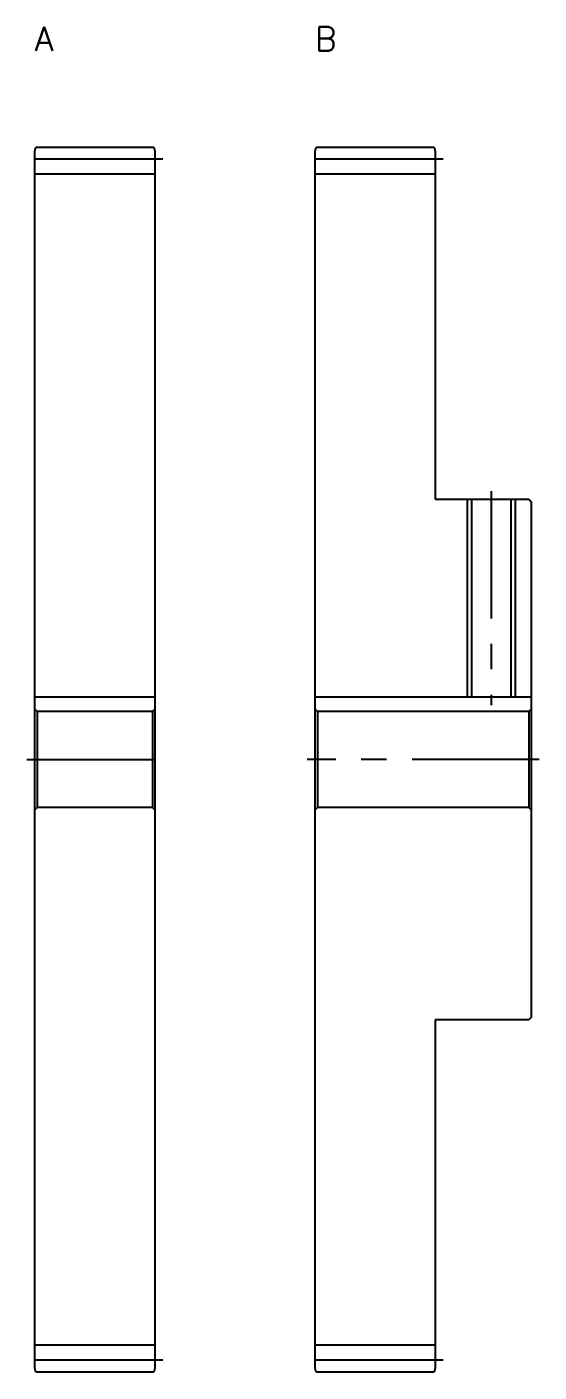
# Model space of a CAD drawing. Extents: x -1 to 236, y -13 to 178.
# Drawn here: x 172 to 236, y 10 to 178 of the extents above; entities that cross this region are included whole.
import ezdxf

# ---------------------------------------------------------------- set-up
doc = ezdxf.new("R2010")
doc.units = 0
doc.header["$LTSCALE"] = 0.5
doc.linetypes.add('CENTER', pattern=[50.8, 31.75, -6.35, 6.35, -6.35])
for name, color, linetype in [('MSM_CENTER', 1, 'CENTER'), ('MSM_CONTINUOUS', 7, 'CONTINUOUS'), ('MSM_NARROW', 5, 'CONTINUOUS'), ('MSM_PART_NUMBER', 7, 'CONTINUOUS')]:
    doc.layers.add(name, color=color, linetype=linetype)
doc.styles.get("Standard").update_dxf_attribs({"font": 'txt.shx', "height": 2, "bigfont": 'bigfont.shx'})

# ---------------------------------------------------------------- blocks, each defined once
blk = doc.blocks.new('*U6')
at = {"layer": 'MSM_PART_NUMBER'}
blk.add_text('A', height=3, dxfattribs=at).set_placement((173, 175))
blk = doc.blocks.new('*U7')
at = {"layer": 'MSM_PART_NUMBER'}
blk.add_text('B', height=3, dxfattribs=at).set_placement((208, 175))

msp = doc.modelspace()

# ---------------------------------------------------------------- linework, layer by layer
at = {"layer": 'MSM_CENTER'}
for p, q in [((189, 161.5), (172, 161.5)), ((224, 161.5), (207, 161.5)), ((230, 120), (230, 93.3)), ((172, 86.5), (189, 86.5)), ((236, 86.5), (207, 86.5)), ((189, 11.5), (172, 11.5)), ((224, 11.5), (207, 11.5))]:
    msp.add_line(p, q, dxfattribs=at)
at = {"layer": 'MSM_CONTINUOUS'}
for p, q in [((173, 162.5), (173.13, 163)), ((173.13, 163), (187.87, 163)), ((187.87, 163), (188, 162.5)), ((208, 162.5), (208.13, 163)), ((208.13, 163), (222.87, 163)), ((222.87, 163), (223, 162.5)), ((173, 10.5), (173, 162.5)), ((188, 162.5), (188, 10.5)), ((208, 10.5), (208, 162.5)), ((223, 162.5), (223, 119)), ((188, 159.62), (173, 159.62)), ((223, 159.62), (208, 159.62)), ((223, 119), (234.7, 119)), ((227.54, 119), (227.54, 94.3)), ((232.46, 119), (232.46, 94.3)), ((234.7, 119), (235, 118.7)), ((235, 118.7), (235, 54.3)), ((188, 94.3), (173, 94.3)), ((235, 94.3), (208, 94.3)), ((173.3, 92.5), (173, 92.8)), ((187.7, 92.5), (173.3, 92.5)), ((173.3, 92.5), (173.3, 80.5)), ((188, 92.8), (187.7, 92.5)), ((187.7, 92.5), (187.7, 80.5)), ((208.3, 92.5), (208, 92.8)), ((234.7, 92.5), (208.3, 92.5)), ((208.3, 92.5), (208.3, 80.5)), ((235, 92.8), (234.7, 92.5)), ((234.7, 92.5), (234.7, 80.5)), ((173.3, 80.5), (173, 80.2)), ((187.7, 80.5), (173.3, 80.5)), ((188, 80.2), (187.7, 80.5)), ((208.3, 80.5), (208, 80.2)), ((234.7, 80.5), (208.3, 80.5)), ((235, 80.2), (234.7, 80.5)), ((223, 54), (223, 10.5)), ((234.7, 54), (223, 54)), ((235, 54.3), (234.7, 54)), ((188, 13.37), (173, 13.37)), ((223, 13.37), (208, 13.37)), ((173.13, 10), (173, 10.5)), ((188, 10.5), (187.87, 10)), ((208.13, 10), (208, 10.5)), ((223, 10.5), (222.87, 10)), ((187.87, 10), (173.13, 10)), ((222.87, 10), (208.13, 10))]:
    msp.add_line(p, q, dxfattribs=at)
at = {"layer": 'MSM_NARROW'}
for p, q in [((227, 119), (227, 94.3)), ((233, 119), (233, 94.3))]:
    msp.add_line(p, q, dxfattribs=at)

# ---------------------------------------------------------------- block references
at = {"layer": 'MSM_CONTINUOUS'}
for name in ['*U6', '*U7']:
    msp.add_blockref(name, (0, 0), dxfattribs=at)

doc.saveas('drawing.dxf')
